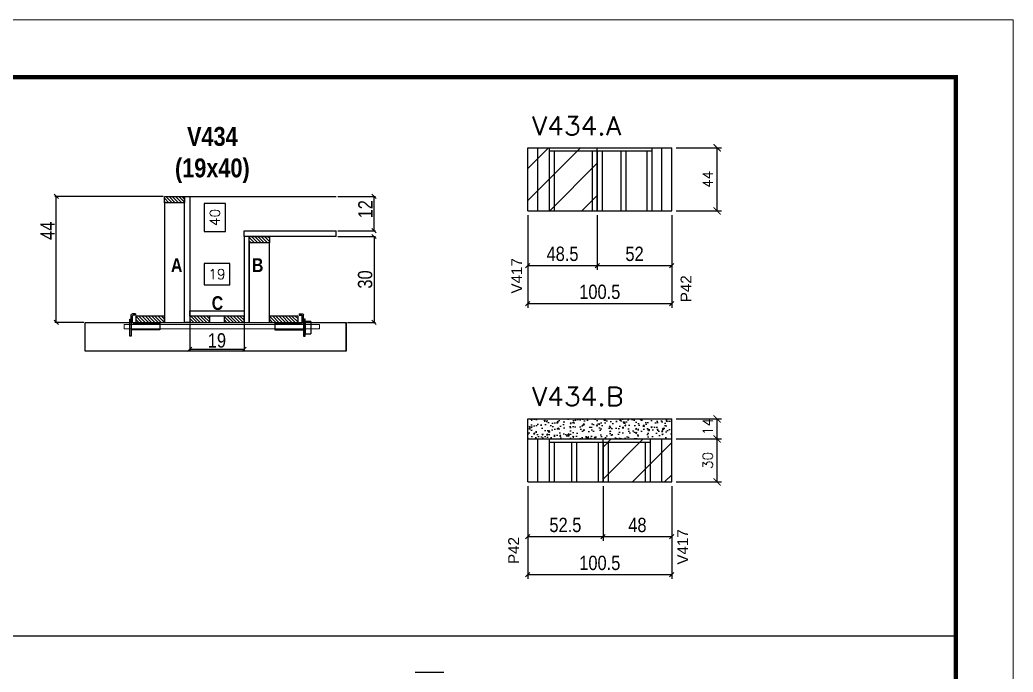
# Model space of a CAD drawing. Extents: x -3394 to 16474, y -5031 to 14397.
# Drawn here: x 9819 to 10512, y 4753 to 5208 of the extents above; entities that cross this region are included whole.
import ezdxf

# ---------------------------------------------------------------- set-up
doc = ezdxf.new("R2010")
doc.units = 0
doc.linetypes.add('DASHED', pattern=[0.75, 0.5, -0.25])
doc.layers.get('0').update_dxf_attribs({"linetype": 'CONTINUOUS'})
doc.layers.get('Defpoints').update_dxf_attribs({"linetype": 'CONTINUOUS'})
for name, color, linetype in [('barrote', 251, 'CONTINUOUS'), ('COTA', 241, 'CONTINUOUS'), ('Cota Seção (2x)', 4, 'CONTINUOUS'), ('detalhes', 4, 'CONTINUOUS'), ('NOMENCLATURA', 7, 'CONTINUOUS'), ('Painéis', 200, 'CONTINUOUS'), ('presilha', 1, 'CONTINUOUS'), ('SARR_2.2x10', 60, 'CONTINUOUS'), ('SARR_2.2x7', 40, 'CONTINUOUS'), ('SARR_3.5x7', 81, 'CONTINUOUS')]:
    doc.layers.add(name, color=color, linetype=linetype)
for name, color, linetype, lineweight in [('CONCRETO', 251, 'CONTINUOUS', 25), ('Folhas', 255, 'CONTINUOUS', 9), ('REAPROVEITAMENTO', 251, 'CONTINUOUS', 9), ('SARRAFO DE PRESSAO', 251, 'DASHED', 9), ('SCO-___-LAJ', 2, 'CONTINUOUS', 0), ('Texto Seção', 7, 'CONTINUOUS', 15)]:
    doc.layers.add(name, color=color, linetype=linetype, lineweight=lineweight)
doc.styles.add('ARIAL', font='arial.ttf')
doc.styles.add('COTA TECNICA', font='techl___.ttf', dxfattribs={"height": 10})
doc.styles.add('COTA TECNICA 2X', font='techl___.ttf', dxfattribs={"height": 10})
doc.styles.add('REGUA-120', font='ROMANS.shx', dxfattribs={"height": 15})
doc.styles.add('ROMANS', font='romans.shx')
doc.styles.add('TECNICA', font='techb___.ttf', dxfattribs={"height": 10})
doc.dimstyles.new('Cota Paínel', dxfattribs={"dimtxt": 7, "dimasz": 5, "dimexe": 3, "dimexo": 3, "dimgap": 3, "dimtad": 1, "dimdec": 1, "dimzin": 12, "dimdsep": 46, "dimtxsty": 'ROMANS', "dimblk": 'ARCHTICK', "dimcen": 0, "dimclrd": 4, "dimclre": 4, "dimclrt": 1, "dimadec": 1, "dimazin": 3, "dimtfac": 1, "dimtdec": 1, "dimtmove": 0, "dimatfit": 3, "dimldrblk": 'OBLIQUE', "dimfxl": 1, "dimtolj": 1, "dimtzin": 12, "dimarcsym": 0})
doc.dimstyles.new('Cota Seção interna', dxfattribs={"dimtxt": 7, "dimasz": 6, "dimexe": 0.18, "dimexo": 2, "dimgap": -4, "dimtad": 3, "dimdec": 1, "dimlfac": 0.5, "dimzin": 12, "dimdsep": 46, "dimtxsty": 'ROMANS', "dimblk": 'ARCHTICK', "dimcen": 0.09, "dimse1": 1, "dimse2": 1, "dimsd1": 1, "dimsd2": 1, "dimclrd": 180, "dimclre": 5, "dimclrt": 1, "dimadec": 0, "dimazin": 3, "dimtfac": 1, "dimtdec": 1, "dimtofl": 0, "dimtmove": 0, "dimatfit": 3, "dimldrblk": 'ARCHTICK', "dimfxl": 1, "dimtolj": 1, "dimtzin": 0, "dimarcsym": 0})
doc.dimstyles.new('PAINEL', dxfattribs={"dimtxt": 10, "dimasz": 3, "dimexe": 3, "dimexo": 3, "dimgap": 3, "dimtad": 1, "dimdec": 1, "dimzin": 12, "dimdsep": 46, "dimtxsty": 'COTA TECNICA', "dimblk1": 'OBLIQUE', "dimblk2": 'OBLIQUE', "dimsah": 1, "dimcen": 0.9, "dimclrd": 4, "dimclre": 4, "dimclrt": 240, "dimadec": 1, "dimazin": 3, "dimtfac": 1, "dimtdec": 1, "dimtmove": 0, "dimatfit": 3, "dimfxl": 1, "dimtolj": 1, "dimtzin": 12, "dimarcsym": 0})
doc.dimstyles.new('SECAO', dxfattribs={"dimscale": 0.333333, "dimtxt": 5, "dimasz": 9, "dimexe": 3, "dimexo": 3, "dimgap": 3, "dimtad": 1, "dimdec": 1, "dimlfac": 0.5, "dimzin": 12, "dimdsep": 46, "dimtxsty": 'COTA TECNICA 2X', "dimblk1": 'OBLIQUE', "dimblk2": 'OBLIQUE', "dimsah": 1, "dimcen": 0.9, "dimclrd": 4, "dimclre": 4, "dimclrt": 240, "dimadec": 1, "dimazin": 3, "dimtfac": 1, "dimtdec": 1, "dimtmove": 0, "dimatfit": 3, "dimfxl": 1, "dimtolj": 1, "dimtzin": 12, "dimarcsym": 0})
pattern_1 = [(45, (0, -5742.876), (-11.22532, 11.22532), [])]

# ---------------------------------------------------------------- blocks, each defined once
blk = doc.blocks.new('9999999999')
at = {"layer": 'Folhas'}
blk.add_lwpolyline([(98138.98, 34190.21), (99623.98, 34190.21), (99623.98, 35240.21), (98138.98, 35240.21)], close=True, dxfattribs=at)
at = {"layer": 'Folhas', "color": 30, "const_width": 3}
blk.add_lwpolyline([(98213.98, 34230.21), (99583.98, 34230.21), (99583.98, 35200.21), (98213.98, 35200.21)], close=True, dxfattribs=at)
blk = doc.blocks.new('_Oblique')
at = {"color": 0, "linetype": 'ByBlock', "lineweight": -2}
blk.add_line((-0.5, -0.5), (0.5, 0.5), dxfattribs=at)
blk = doc.blocks.new('*D1464')
at = {"layer": 'COTA', "color": 4, "lineweight": -2, "transparency": 16777216}
for p, q in [((9937.68, 4995.73), (9937.68, 4977.06)), ((9975.68, 4995.73), (9975.68, 4977.06)), ((9937.68, 4978.06), (9975.68, 4978.06))]:
    blk.add_line(p, q, dxfattribs=at)
at = {"layer": 'Defpoints', "color": 0, "transparency": 16777216}
for p in [(9937.68, 4996.73), (9975.68, 4996.73), (9975.68, 4978.06)]:
    blk.add_point(p, dxfattribs=at)
at = {"layer": 'COTA', "color": 4, "lineweight": -2, "transparency": 16777216, "xscale": 3, "yscale": 3, "zscale": 3, "rotation": 180}
blk.add_blockref('_Oblique', (9937.68, 4978.06), dxfattribs=at)
at = {"layer": 'COTA', "color": 4, "lineweight": -2, "transparency": 16777216, "xscale": 3, "yscale": 3, "zscale": 3}
blk.add_blockref('_Oblique', (9975.68, 4978.06), dxfattribs=at)
at = {"layer": 'COTA', "color": 240, "transparency": 16777216, "insert": (9956.68, 4984.14), "char_height": 10, "attachment_point": 5, "style": 'COTA TECNICA 2X'}
blk.add_mtext('\\A1;19', dxfattribs=at)
blk = doc.blocks.new('PRESILHA METÁLICA 1')
at = {"layer": 'presilha'}
for p, q in [((12, 21), (8.6, 21)), ((12, 21), (12, 19.5)), ((0, 13), (6, 13)), ((0, 13), (0, 0)), ((6, 15.5), (7.5, 15.5)), ((6, -2.5), (6, 15.5)), ((6, 13), (6, 0)), ((7.5, 10.6), (7.5, 19.9)), ((7.5, 15.5), (7.5, -2.5)), ((9, 11.6), (9, 18.9)), ((12, 19.5), (9.6, 19.5)), ((37.5, 11), (9.6, 11)), ((37.5, 11), (37.5, 4.1)), ((6, 0), (0, 0)), ((37.5, 4.1), (7.5, 4.1)), ((7.5, -2.5), (6, -2.5))]:
    blk.add_line(p, q, dxfattribs=at)
for centre, radius, start, end in [((8.6, 19.9), 1.14, 90, 180), ((9.6, 18.9), 0.57, 90, 180), ((9.6, 11.6), 0.57, 180, 270)]:
    blk.add_arc(centre, radius, start, end, dxfattribs=at)
blk = doc.blocks.new('PRESILHA METÁLICA 2')
at = {"layer": 'presilha'}
for p, q in [((-5.2, 23.5), (-5.2, 22)), ((-5.2, 23.5), (-1.9, 23.5)), ((-5.2, 22), (-2.8, 22)), ((-2.2, 14.1), (-2.2, 21.4)), ((-0.8, 14.6), (-0.8, 22.4)), ((-30.8, 13.5), (-30.8, 6.6)), ((-30.8, 13.5), (-2.8, 13.5)), ((0.8, 18), (-0.8, 18)), ((-0.8, 18), (-0.8, 0)), ((0.8, 0), (0.8, 18)), ((-30.8, 6.6), (-0.8, 6.6)), ((-0.8, 0), (0.8, 0))]:
    blk.add_line(p, q, dxfattribs=at)
for centre, radius, start, end in [((-2.8, 21.4), 0.57, 0, 90), ((-1.9, 22.4), 1.14, 0, 90), ((-2.8, 14.1), 0.57, 270, 0)]:
    blk.add_arc(centre, radius, start, end, dxfattribs=at)
blk = doc.blocks.new('*D1465')
at = {"layer": 'COTA', "color": 4, "lineweight": -2, "transparency": 16777216}
for p, q in [((10040.98, 5056.73), (10067.33, 5056.73)), ((10066.33, 5056.73), (10066.33, 4996.73)), ((10047.74, 4996.73), (10067.33, 4996.73))]:
    blk.add_line(p, q, dxfattribs=at)
at = {"layer": 'Defpoints', "color": 0, "transparency": 16777216}
for p in [(10039.98, 5056.73), (10046.74, 4996.73), (10066.33, 4996.73)]:
    blk.add_point(p, dxfattribs=at)
at = {"layer": 'COTA', "color": 4, "lineweight": -2, "transparency": 16777216, "xscale": 3, "yscale": 3, "zscale": 3}
for p, rotation in [((10066.33, 5056.73), 90), ((10066.33, 4996.73), 270)]:
    blk.add_blockref('_Oblique', p, dxfattribs=dict(at, rotation=rotation))
at = {"layer": 'COTA', "color": 240, "transparency": 16777216, "insert": (10060.11, 5026.73), "char_height": 10, "attachment_point": 5, "rotation": 90, "style": 'COTA TECNICA 2X'}
blk.add_mtext('\\A1;30', dxfattribs=at)
blk = doc.blocks.new('*D1466')
at = {"layer": 'Cota Seção (2x)', "color": 180, "lineweight": -2, "transparency": 16777216}
for p, q in [((9962.75, 5079.66), (9947.75, 5079.66)), ((9947.75, 5079.66), (9947.75, 5060.33)), ((9962.75, 5060.33), (9962.75, 5079.66)), ((9947.75, 5060.33), (9962.75, 5060.33))]:
    blk.add_line(p, q, dxfattribs=at)
at = {"layer": 'Defpoints', "color": 0, "transparency": 16777216}
for p in [(9937.68, 5084.73), (9966.75, 5084.73), (9945.1, 5004.73)]:
    blk.add_point(p, dxfattribs=at)
at = {"layer": 'Cota Seção (2x)', "color": 1, "transparency": 16777216, "insert": (9955.25, 5070), "char_height": 7, "attachment_point": 5, "rotation": 90, "style": 'ROMANS'}
blk.add_mtext('\\A1;40', dxfattribs=at)
blk = doc.blocks.new('_ArchTick')
at = {"color": 0, "linetype": 'ByBlock', "const_width": 0.15}
blk.add_lwpolyline([(-0.5, -0.5), (0.5, 0.5)], dxfattribs=at)
blk = doc.blocks.new('*D1467')
at = {"layer": 'COTA', "color": 4, "lineweight": -2, "transparency": 16777216}
for p, q in [((10040.98, 5084.73), (10067.33, 5084.73)), ((10066.33, 5060.73), (10066.33, 5084.73)), ((10040.98, 5060.73), (10067.33, 5060.73))]:
    blk.add_line(p, q, dxfattribs=at)
at = {"layer": 'Defpoints', "color": 0, "transparency": 16777216}
for p in [(10039.98, 5084.73), (10066.33, 5084.73), (10039.98, 5060.73)]:
    blk.add_point(p, dxfattribs=at)
at = {"layer": 'COTA', "color": 4, "lineweight": -2, "transparency": 16777216, "xscale": 3, "yscale": 3, "zscale": 3}
for p, rotation in [((10066.33, 5084.73), 90), ((10066.33, 5060.73), 270)]:
    blk.add_blockref('_Oblique', p, dxfattribs=dict(at, rotation=rotation))
at = {"layer": 'COTA', "color": 240, "transparency": 16777216, "insert": (10060.27, 5075.73), "char_height": 10, "attachment_point": 5, "rotation": 90, "style": 'COTA TECNICA 2X'}
blk.add_mtext('\\A1;12', dxfattribs=at)
blk = doc.blocks.new('*D1468')
at = {"layer": 'COTA', "color": 4, "lineweight": -2, "transparency": 16777216}
for p, q in [((9919.08, 5084.73), (9843.61, 5084.73)), ((9844.61, 4996.73), (9844.61, 5084.73)), ((9863.82, 4996.73), (9843.61, 4996.73))]:
    blk.add_line(p, q, dxfattribs=at)
at = {"layer": 'Defpoints', "color": 0, "transparency": 16777216}
for p in [(9844.61, 5084.73), (9920.08, 5084.73), (9864.82, 4996.73)]:
    blk.add_point(p, dxfattribs=at)
at = {"layer": 'COTA', "color": 4, "lineweight": -2, "transparency": 16777216, "xscale": 3, "yscale": 3, "zscale": 3}
for p, rotation in [((9844.61, 5084.73), 90), ((9844.61, 4996.73), 270)]:
    blk.add_blockref('_Oblique', p, dxfattribs=dict(at, rotation=rotation))
at = {"layer": 'COTA', "color": 240, "transparency": 16777216, "insert": (9838.54, 5060.73), "char_height": 10, "attachment_point": 5, "rotation": 90, "style": 'COTA TECNICA 2X'}
blk.add_mtext('\\A1;44', dxfattribs=at)
blk = doc.blocks.new('*D1634')
at = {"layer": 'Cota Seção (2x)', "color": 180, "lineweight": -2, "transparency": 16777216}
for p, q in [((9965.68, 5037.95), (9947.68, 5037.95)), ((9947.68, 5037.95), (9947.68, 5022.95)), ((9965.68, 5022.95), (9965.68, 5037.95)), ((9947.68, 5022.95), (9965.68, 5022.95))]:
    blk.add_line(p, q, dxfattribs=at)
at = {"layer": 'Defpoints', "color": 0, "transparency": 16777216}
for p in [(9937.68, 5018.95), (9937.68, 5004.73), (9975.68, 5004.73)]:
    blk.add_point(p, dxfattribs=at)
at = {"layer": 'Cota Seção (2x)', "color": 1, "transparency": 16777216, "insert": (9956.68, 5030.45), "char_height": 7, "attachment_point": 5, "style": 'ROMANS'}
blk.add_mtext('\\A1;19', dxfattribs=at)
blk = doc.blocks.new('*D1469')
at = {"layer": 'COTA', "color": 4, "linetype": 'ByBlock', "lineweight": -2, "transparency": 16777216}
for p, q in [((10173.56, 5071.63), (10173.56, 5033.44)), ((10222.06, 5071.63), (10222.06, 5033.44)), ((10173.56, 5036.44), (10222.06, 5036.44))]:
    blk.add_line(p, q, dxfattribs=at)
at = {"layer": 'Defpoints', "color": 0, "linetype": 'ByBlock', "transparency": 16777216}
for p in [(10173.56, 5074.63), (10222.06, 5074.63), (10222.06, 5036.44)]:
    blk.add_point(p, dxfattribs=at)
at = {"layer": 'COTA', "color": 4, "linetype": 'ByBlock', "lineweight": -2, "transparency": 16777216, "xscale": 3, "yscale": 3, "zscale": 3, "rotation": 180}
blk.add_blockref('_Oblique', (10173.56, 5036.44), dxfattribs=at)
at = {"layer": 'COTA', "color": 4, "linetype": 'ByBlock', "lineweight": -2, "transparency": 16777216, "xscale": 3, "yscale": 3, "zscale": 3}
blk.add_blockref('_Oblique', (10222.06, 5036.44), dxfattribs=at)
at = {"layer": 'COTA', "color": 240, "linetype": 'ByBlock', "transparency": 16777216, "insert": (10197.81, 5044.57), "char_height": 10, "attachment_point": 5, "style": 'COTA TECNICA'}
blk.add_mtext('\\A1;48.5', dxfattribs=at)
blk = doc.blocks.new('*D1470')
at = {"layer": 'COTA', "color": 4, "linetype": 'ByBlock', "lineweight": -2, "transparency": 16777216}
for p, q in [((10222.06, 5071.63), (10222.06, 5033.44)), ((10274.06, 5071.63), (10274.06, 5033.44)), ((10222.06, 5036.44), (10274.06, 5036.44))]:
    blk.add_line(p, q, dxfattribs=at)
at = {"layer": 'Defpoints', "color": 0, "linetype": 'ByBlock', "transparency": 16777216}
for p in [(10222.06, 5074.63), (10274.06, 5074.63), (10274.06, 5036.44)]:
    blk.add_point(p, dxfattribs=at)
at = {"layer": 'COTA', "color": 4, "linetype": 'ByBlock', "lineweight": -2, "transparency": 16777216, "xscale": 3, "yscale": 3, "zscale": 3, "rotation": 180}
blk.add_blockref('_Oblique', (10222.06, 5036.44), dxfattribs=at)
at = {"layer": 'COTA', "color": 4, "linetype": 'ByBlock', "lineweight": -2, "transparency": 16777216, "xscale": 3, "yscale": 3, "zscale": 3}
blk.add_blockref('_Oblique', (10274.06, 5036.44), dxfattribs=at)
at = {"layer": 'COTA', "color": 240, "linetype": 'ByBlock', "transparency": 16777216, "insert": (10248.06, 5044.55), "char_height": 10, "attachment_point": 5, "style": 'COTA TECNICA'}
blk.add_mtext('\\A1;52', dxfattribs=at)
blk = doc.blocks.new('*D1635')
at = {"layer": 'COTA', "color": 4, "linetype": 'ByBlock', "lineweight": -2, "transparency": 16777216}
for p, q in [((10173.56, 5071.63), (10173.56, 5006.94)), ((10274.06, 5071.63), (10274.06, 5006.94)), ((10173.56, 5009.94), (10274.06, 5009.94))]:
    blk.add_line(p, q, dxfattribs=at)
at = {"layer": 'Defpoints', "color": 0, "linetype": 'ByBlock', "transparency": 16777216}
for p in [(10173.56, 5074.63), (10274.06, 5074.63), (10274.06, 5009.94)]:
    blk.add_point(p, dxfattribs=at)
at = {"layer": 'COTA', "color": 4, "linetype": 'ByBlock', "lineweight": -2, "transparency": 16777216, "xscale": 3, "yscale": 3, "zscale": 3, "rotation": 180}
blk.add_blockref('_Oblique', (10173.56, 5009.94), dxfattribs=at)
at = {"layer": 'COTA', "color": 4, "linetype": 'ByBlock', "lineweight": -2, "transparency": 16777216, "xscale": 3, "yscale": 3, "zscale": 3}
blk.add_blockref('_Oblique', (10274.06, 5009.94), dxfattribs=at)
at = {"layer": 'COTA', "color": 240, "linetype": 'ByBlock', "transparency": 16777216, "insert": (10223.81, 5018.05), "char_height": 10, "attachment_point": 5, "style": 'COTA TECNICA'}
blk.add_mtext('\\A1;100.5', dxfattribs=at)
blk = doc.blocks.new('*D1471')
at = {"layer": 'COTA', "color": 4, "lineweight": -2, "transparency": 16777216}
for p, q in [((10277.06, 5118.63), (10308.64, 5118.63)), ((10305.64, 5074.63), (10305.64, 5118.63)), ((10277.06, 5074.63), (10308.64, 5074.63))]:
    blk.add_line(p, q, dxfattribs=at)
at = {"layer": 'Defpoints', "color": 0, "transparency": 16777216}
for p in [(10274.06, 5118.63), (10305.64, 5118.63), (10274.06, 5074.63)]:
    blk.add_point(p, dxfattribs=at)
at = {"layer": 'COTA', "color": 4, "lineweight": -2, "transparency": 16777216, "xscale": 5, "yscale": 5, "zscale": 5}
for p, rotation in [((10305.64, 5118.63), 90), ((10305.64, 5074.63), 270)]:
    blk.add_blockref('_ArchTick', p, dxfattribs=dict(at, rotation=rotation))
at = {"layer": 'COTA', "color": 1, "transparency": 16777216, "insert": (10299.14, 5096.63), "char_height": 7, "attachment_point": 5, "rotation": 90, "style": 'ROMANS'}
blk.add_mtext('\\A1;44', dxfattribs=at)
blk = doc.blocks.new('*D1472')
at = {"layer": 'COTA', "color": 4, "linetype": 'ByBlock', "lineweight": -2, "transparency": 16777216}
for p, q in [((10173.56, 4882.4), (10173.56, 4844.22)), ((10226.06, 4882.4), (10226.06, 4844.22)), ((10173.56, 4847.22), (10226.06, 4847.22))]:
    blk.add_line(p, q, dxfattribs=at)
at = {"layer": 'Defpoints', "color": 0, "linetype": 'ByBlock', "transparency": 16777216}
for p in [(10173.56, 4885.4), (10226.06, 4885.4), (10226.06, 4847.22)]:
    blk.add_point(p, dxfattribs=at)
at = {"layer": 'COTA', "color": 4, "linetype": 'ByBlock', "lineweight": -2, "transparency": 16777216, "xscale": 3, "yscale": 3, "zscale": 3, "rotation": 180}
blk.add_blockref('_Oblique', (10173.56, 4847.22), dxfattribs=at)
at = {"layer": 'COTA', "color": 4, "linetype": 'ByBlock', "lineweight": -2, "transparency": 16777216, "xscale": 3, "yscale": 3, "zscale": 3}
blk.add_blockref('_Oblique', (10226.06, 4847.22), dxfattribs=at)
at = {"layer": 'COTA', "color": 240, "linetype": 'ByBlock', "transparency": 16777216, "insert": (10199.81, 4855.33), "char_height": 10, "attachment_point": 5, "style": 'COTA TECNICA'}
blk.add_mtext('\\A1;52.5', dxfattribs=at)
blk = doc.blocks.new('*D1473')
at = {"layer": 'COTA', "color": 4, "linetype": 'ByBlock', "lineweight": -2, "transparency": 16777216}
for p, q in [((10226.06, 4882.4), (10226.06, 4844.22)), ((10274.06, 4882.4), (10274.06, 4844.22)), ((10226.06, 4847.22), (10274.06, 4847.22))]:
    blk.add_line(p, q, dxfattribs=at)
at = {"layer": 'Defpoints', "color": 0, "linetype": 'ByBlock', "transparency": 16777216}
for p in [(10226.06, 4885.4), (10274.06, 4885.4), (10274.06, 4847.22)]:
    blk.add_point(p, dxfattribs=at)
at = {"layer": 'COTA', "color": 4, "linetype": 'ByBlock', "lineweight": -2, "transparency": 16777216, "xscale": 3, "yscale": 3, "zscale": 3, "rotation": 180}
blk.add_blockref('_Oblique', (10226.06, 4847.22), dxfattribs=at)
at = {"layer": 'COTA', "color": 4, "linetype": 'ByBlock', "lineweight": -2, "transparency": 16777216, "xscale": 3, "yscale": 3, "zscale": 3}
blk.add_blockref('_Oblique', (10274.06, 4847.22), dxfattribs=at)
at = {"layer": 'COTA', "color": 240, "linetype": 'ByBlock', "transparency": 16777216, "insert": (10250.06, 4855.31), "char_height": 10, "attachment_point": 5, "style": 'COTA TECNICA'}
blk.add_mtext('\\A1;48', dxfattribs=at)
blk = doc.blocks.new('*D1636')
at = {"layer": 'COTA', "color": 4, "linetype": 'ByBlock', "lineweight": -2, "transparency": 16777216}
for p, q in [((10173.56, 4882.4), (10173.56, 4817.72)), ((10274.06, 4882.4), (10274.06, 4817.72)), ((10173.56, 4820.72), (10274.06, 4820.72))]:
    blk.add_line(p, q, dxfattribs=at)
at = {"layer": 'Defpoints', "color": 0, "linetype": 'ByBlock', "transparency": 16777216}
for p in [(10173.56, 4885.4), (10274.06, 4885.4), (10274.06, 4820.72)]:
    blk.add_point(p, dxfattribs=at)
at = {"layer": 'COTA', "color": 4, "linetype": 'ByBlock', "lineweight": -2, "transparency": 16777216, "xscale": 3, "yscale": 3, "zscale": 3, "rotation": 180}
blk.add_blockref('_Oblique', (10173.56, 4820.72), dxfattribs=at)
at = {"layer": 'COTA', "color": 4, "linetype": 'ByBlock', "lineweight": -2, "transparency": 16777216, "xscale": 3, "yscale": 3, "zscale": 3}
blk.add_blockref('_Oblique', (10274.06, 4820.72), dxfattribs=at)
at = {"layer": 'COTA', "color": 240, "linetype": 'ByBlock', "transparency": 16777216, "insert": (10223.81, 4828.83), "char_height": 10, "attachment_point": 5, "style": 'COTA TECNICA'}
blk.add_mtext('\\A1;100.5', dxfattribs=at)
blk = doc.blocks.new('*D1474')
at = {"layer": 'COTA', "color": 4, "lineweight": -2, "transparency": 16777216}
for p, q in [((10277.06, 4915.4), (10308.64, 4915.4)), ((10305.64, 4885.4), (10305.64, 4915.4)), ((10277.06, 4885.4), (10308.64, 4885.4))]:
    blk.add_line(p, q, dxfattribs=at)
at = {"layer": 'Defpoints', "color": 0, "transparency": 16777216}
for p in [(10274.06, 4915.4), (10305.64, 4915.4), (10274.06, 4885.4)]:
    blk.add_point(p, dxfattribs=at)
at = {"layer": 'COTA', "color": 4, "lineweight": -2, "transparency": 16777216, "xscale": 5, "yscale": 5, "zscale": 5}
for p, rotation in [((10305.64, 4915.4), 90), ((10305.64, 4885.4), 270)]:
    blk.add_blockref('_ArchTick', p, dxfattribs=dict(at, rotation=rotation))
at = {"layer": 'COTA', "color": 1, "transparency": 16777216, "insert": (10299.14, 4900.4), "char_height": 7, "attachment_point": 5, "rotation": 90, "style": 'ROMANS'}
blk.add_mtext('\\A1;30', dxfattribs=at)
blk = doc.blocks.new('*D1475')
at = {"layer": 'COTA', "color": 4, "lineweight": -2, "transparency": 16777216}
for p, q in [((10277.06, 4929.4), (10308.64, 4929.4)), ((10305.64, 4915.4), (10305.64, 4929.4)), ((10277.06, 4915.4), (10308.64, 4915.4))]:
    blk.add_line(p, q, dxfattribs=at)
at = {"layer": 'Defpoints', "color": 0, "transparency": 16777216}
for p in [(10274.06, 4929.4), (10305.64, 4929.4), (10274.06, 4915.4)]:
    blk.add_point(p, dxfattribs=at)
at = {"layer": 'COTA', "color": 4, "lineweight": -2, "transparency": 16777216, "xscale": 5, "yscale": 5, "zscale": 5}
for p, rotation in [((10305.64, 4929.4), 90), ((10305.64, 4915.4), 270)]:
    blk.add_blockref('_ArchTick', p, dxfattribs=dict(at, rotation=rotation))
at = {"layer": 'COTA', "color": 1, "transparency": 16777216, "insert": (10299.14, 4924.09), "char_height": 7, "attachment_point": 5, "rotation": 90, "style": 'ROMANS'}
blk.add_mtext('\\A1;14', dxfattribs=at)

msp = doc.modelspace()

# ---------------------------------------------------------------- hatches: boundary and pattern name
at = {"layer": 'COTA', "linetype": 'Continuous'}
h = msp.add_hatch(dxfattribs=at)
h.set_pattern_fill('AR-CONC', color=256, scale=0.05)
h.set_pattern_definition([(50, (4847.49, -1118.527), (9.1092334, -0.796954), [0.9525, -10.4775]), (355, (4847.49, -1118.527), (-1.762171, 9.552842), [0.762, -8.382029]), (100.45144, (4848.249, -1118.5935), (7.347062, 8.755888), [0.8095, -8.904512]), (46.1842, (4847.49, -1115.987), (13.553952, -2.102116), [1.42875, -15.71625]), (96.63556, (4848.62, -1116.162), (11.870207, 12.371306), [1.21425, -13.35678]), (351.18415, (4847.49, -1115.987), (11.870207, 12.371306), [1.142998, -12.572987]), (21, (4848.76, -1116.622), (7.5807196, -5.11326), [0.9525, -10.4775]), (326, (4848.76, -1116.622), (3.090101, 9.209398), [0.762, -8.382]), (71.45144, (4849.392, -1117.048), (10.670821, 4.096138), [0.8095, -8.904497]), (37.5, (4847.49, -1118.527), (0.1544302, 4.227752), [0, -8.2804, 0, -8.509, 0, -8.41375]), (7.5, (4847.49, -1118.527), (3.340983, 5.0090287), [0, -4.8514, 0, -8.0899, 0, -3.20675]), (327.5, (4844.6578, -1118.527), (6.7795298, -0.2864372), [0, -3.175, 0, -9.906, 0, -13.1445]), (317.5, (4843.388, -1118.527), (7.406459, 1.2713246), [0, -4.1275, 0, -6.5786, 0, -9.3345])])
h.paths.add_polyline_path([(10274.06, 4915.4), (10274.06, 4929.4), (10173.56, 4929.4), (10173.56, 4915.4)])
at = {"layer": 'REAPROVEITAMENTO'}
h = msp.add_hatch(dxfattribs=at)
h.set_pattern_fill('ANSI31', color=256, scale=5)
h.set_pattern_definition(pattern_1)
h.paths.add_polyline_path([(10222.06, 5074.63), (10222.06, 5118.63), (10173.56, 5118.63), (10173.56, 5074.63)])
h = msp.add_hatch(dxfattribs=at)
h.set_pattern_fill('ANSI31', color=256, scale=5)
h.set_pattern_definition(pattern_1)
h.paths.add_polyline_path([(10274.06, 4885.4), (10274.06, 4915.4), (10226.06, 4915.4), (10226.06, 4885.4)])
at = {"layer": 'SARR_2.2x10'}
h = msp.add_hatch(dxfattribs=at)
h.set_pattern_fill('ANSI31', color=256, scale=0.5, angle=90)
h.set_pattern_definition([(135, (43111.1039, -118515.438), (-1.122532015, -1.122532015), [])])
h.paths.add_polyline_path([(9920.08, 5001.13), (9920.08, 4996.73), (9900.08, 4996.73), (9900.08, 5001.13)])
h = msp.add_hatch(dxfattribs=at)
h.set_pattern_fill('ANSI31', color=256, scale=0.5, angle=90)
h.set_pattern_definition([(135, (42997.9039, -118515.438), (-1.122532015, -1.122532015), [])])
h.paths.add_polyline_path([(10013.28, 5001.13), (10013.28, 4996.73), (9993.28, 4996.73), (9993.28, 5001.13)])
at = {"layer": 'SARR_2.2x7'}
h = msp.add_hatch(dxfattribs=at)
h.set_pattern_fill('ANSI31', color=256, scale=0.5, angle=90)
h.set_pattern_definition([(135, (43001.9039, -118431.838), (-1.122532015, -1.122532015), [])])
h.paths.add_polyline_path([(9934.08, 5084.73), (9934.08, 5080.33), (9920.08, 5080.33), (9920.08, 5084.73)])
h = msp.add_hatch(dxfattribs=at)
h.set_pattern_fill('ANSI31', color=256, scale=0.5, angle=90)
h.set_pattern_definition([(135, (42942.7039, -118459.838), (-1.122532015, -1.122532015), [])])
h.paths.add_polyline_path([(9993.28, 5056.73), (9993.28, 5052.33), (9979.28, 5052.33), (9979.28, 5056.73)])
h = msp.add_hatch(dxfattribs=at)
h.set_pattern_fill('ANSI31', color=256, scale=0.5, angle=90)
h.set_pattern_definition([(135, (43149.5039, -118515.438), (-1.122532015, -1.122532015), [])])
h.paths.add_polyline_path([(9951.68, 5001.13), (9951.68, 4996.73), (9937.68, 4996.73), (9937.68, 5001.13)])
h = msp.add_hatch(dxfattribs=at)
h.set_pattern_fill('ANSI31', color=256, scale=0.5, angle=90)
h.set_pattern_definition([(135, (43125.5039, -118515.438), (-1.122532015, -1.122532015), [])])
h.paths.add_polyline_path([(9975.68, 5001.13), (9975.68, 4996.73), (9961.68, 4996.73), (9961.68, 5001.13)])

# ---------------------------------------------------------------- linework, layer by layer
at = {"layer": 'barrote'}
msp.add_lwpolyline([(10046.74, 4976.73), (9864.82, 4976.73), (9864.82, 4996.73), (10046.74, 4996.73)], close=True, dxfattribs=at)
at = {"layer": 'CONCRETO', "linetype": 'Continuous'}
msp.add_line((9937.68, 5084.73), (10039.98, 5084.73), dxfattribs=at)
at = {"layer": 'COTA', "linetype": 'ByBlock'}
for p, q in [((10173.56, 4929.4), (10274.06, 4929.4)), ((10173.56, 4915.4), (10173.56, 4929.4))]:
    msp.add_line(p, q, dxfattribs=at)
at = {"layer": 'COTA', "linetype": 'Continuous'}
for p, q in [((10274.06, 4915.4), (10274.06, 4929.4)), ((10094.89, 4752.63), (10114.89, 4752.63))]:
    msp.add_line(p, q, dxfattribs=at)
at = {"layer": 'detalhes', "color": 250}
msp.add_line((10046.74, 4976.73), (10046.74, 4996.73), dxfattribs=at)
at = {"layer": 'Painéis', "linetype": 'ByBlock'}
for p, q in [((10173.56, 5118.63), (10274.06, 5118.63)), ((10173.56, 5074.63), (10173.56, 5118.63)), ((10222.06, 5074.63), (10222.06, 5118.63)), ((10274.06, 5074.63), (10274.06, 5118.63)), ((10173.56, 5074.63), (10274.06, 5074.63)), ((10173.56, 4915.4), (10274.06, 4915.4)), ((10173.56, 4885.4), (10173.56, 4915.4)), ((10226.06, 4885.4), (10226.06, 4915.4)), ((10274.06, 4885.4), (10274.06, 4915.4)), ((10173.56, 4885.4), (10274.06, 4885.4))]:
    msp.add_line(p, q, dxfattribs=at)
at = {"layer": 'Painéis', "linetype": 'Continuous'}
for p, q in [((10039.98, 5056.73), (10039.98, 5060.73)), ((9102.21, 4778.07), (10472.21, 4778.07))]:
    msp.add_line(p, q, dxfattribs=at)
for points in [[(9934.08, 4996.73), (9934.08, 5084.73), (9937.68, 5084.73), (9937.68, 4996.73)], [(9979.28, 4996.73), (9979.28, 5056.73), (9975.68, 5056.73), (9975.68, 4996.73)], [(9937.68, 5004.73), (9975.68, 5004.73), (9975.68, 5001.13), (9937.68, 5001.13)]]:
    msp.add_lwpolyline(points, close=True, dxfattribs=at)
at = {"layer": 'Painéis', "linetype": 'Continuous', "elevation": 0}
msp.add_lwpolyline([(10039.98, 5056.73), (9975.68, 5056.73), (9975.68, 5060.73), (10039.98, 5060.73)], dxfattribs=at)
at = {"layer": 'SARR_2.2x10'}
msp.add_lwpolyline([(9920.08, 5001.13), (9900.08, 5001.13), (9900.08, 4996.73), (9920.08, 4996.73)], close=True, dxfattribs=at)
at = {"layer": 'SARR_2.2x10', "elevation": 0}
msp.add_lwpolyline([(10013.28, 5001.13), (9993.28, 5001.13), (9993.28, 4996.73), (10013.28, 4996.73)], close=True, dxfattribs=at)
at = {"layer": 'SARR_2.2x7', "linetype": 'Continuous'}
for p, q in [((10180.56, 5074.63), (10180.56, 5118.63)), ((10188.56, 5116.43), (10222.06, 5116.43)), ((10222.06, 5116.43), (10260.06, 5116.43)), ((10267.06, 5074.63), (10267.06, 5118.63)), ((10180.56, 4885.4), (10180.56, 4915.4)), ((10267.06, 4885.4), (10267.06, 4915.4)), ((10188.56, 4913.2), (10226.06, 4913.2)), ((10226.06, 4913.2), (10259.06, 4913.2))]:
    msp.add_line(p, q, dxfattribs=at)
at = {"layer": 'SARR_2.2x7', "elevation": 0}
msp.add_lwpolyline([(9920.08, 5084.73), (9934.08, 5084.73), (9934.08, 5080.33), (9920.08, 5080.33)], close=True, dxfattribs=at)
at = {"layer": 'SARR_2.2x7'}
for points in [[(9979.28, 5056.73), (9993.28, 5056.73), (9993.28, 5052.33), (9979.28, 5052.33)], [(9951.68, 5001.13), (9937.68, 5001.13), (9937.68, 4996.73), (9951.68, 4996.73)], [(9975.68, 5001.13), (9961.68, 5001.13), (9961.68, 4996.73), (9975.68, 4996.73)]]:
    msp.add_lwpolyline(points, close=True, dxfattribs=at)
at = {"layer": 'SARR_3.5x7'}
for p, q in [((10188.56, 5118.63), (10188.56, 5074.63)), ((10192.06, 5116.43), (10192.06, 5074.63)), ((10218.56, 5116.43), (10218.56, 5074.63)), ((10222.06, 5116.43), (10222.06, 5074.63)), ((10225.56, 5116.43), (10225.56, 5074.63)), ((10238.5, 5116.43), (10238.5, 5074.63)), ((10242, 5116.43), (10242, 5074.63)), ((10256.56, 5116.43), (10256.56, 5074.63)), ((10260.06, 5118.63), (10260.06, 5074.63)), ((10188.56, 5074.63), (10192.06, 5074.63)), ((10218.56, 5074.63), (10222.06, 5074.63)), ((10222.06, 5074.63), (10225.56, 5074.63)), ((10256.56, 5074.63), (10260.06, 5074.63)), ((10188.56, 4915.4), (10188.56, 4885.4)), ((10259.06, 4915.4), (10259.06, 4885.4)), ((10192.06, 4913.2), (10192.06, 4885.4)), ((10204.03, 4913.2), (10204.03, 4885.4)), ((10207.53, 4913.2), (10207.53, 4885.4)), ((10222.56, 4913.2), (10222.56, 4885.4)), ((10226.06, 4913.2), (10226.06, 4885.4)), ((10229.56, 4913.2), (10229.56, 4885.4)), ((10255.56, 4913.2), (10255.56, 4885.4)), ((10188.56, 4885.4), (10192.06, 4885.4)), ((10222.56, 4885.4), (10226.06, 4885.4)), ((10226.06, 4885.4), (10229.56, 4885.4)), ((10255.56, 4885.4), (10259.06, 4885.4))]:
    msp.add_line(p, q, dxfattribs=at)
msp.add_lwpolyline([(9934.08, 5080.33), (9920.08, 5080.33), (9920.08, 4996.73), (9934.08, 4996.73)], close=True, dxfattribs=at)
at = {"layer": 'SARR_3.5x7', "elevation": 0}
msp.add_lwpolyline([(9993.28, 5052.33), (9979.28, 5052.33), (9979.28, 4996.73), (9993.28, 4996.73)], close=True, dxfattribs=at)
at = {"layer": 'SCO-___-LAJ', "color": 1}
msp.add_lwpolyline([(10028.13, 4995.4), (9891.97, 4995.4), (9891.97, 4992.2), (10028.13, 4992.2)], close=True, dxfattribs=at)

# ---------------------------------------------------------------- block references
at = {"layer": 'presilha', "xscale": -0.6666666666666666, "yscale": 0.6666666666666666, "zscale": 0.6666666666666666}
for name, p in [('PRESILHA METÁLICA 2', (9896.4, 4987.1)), ('PRESILHA METÁLICA 1', (10022.15, 4988.76))]:
    msp.add_blockref(name, p, dxfattribs=at)
at = {"layer": 'SARRAFO DE PRESSAO', "color": 6, "linetype": 'ByBlock'}
msp.add_blockref('9999999999', (-89111.77, -30032.25), dxfattribs=at)

# ---------------------------------------------------------------- texts
at = {"layer": 'detalhes', "style": 'TECNICA'}
for s, p in [('A', (9924.62, 5031.91)), ('B', (9981.15, 5031.91)), ('C', (9953.05, 5005.44))]:
    msp.add_text(s, height=9.6, dxfattribs=at).set_placement(p)
at = {"layer": 'NOMENCLATURA', "linetype": 'Continuous', "style": 'ARIAL'}
for s, p in [('V417', (10169.64, 5016.93)), ('P42', (10287.74, 5010.85)), ('V417', (10285.45, 4827.7)), ('P42', (10167.48, 4828.13))]:
    msp.add_text(s, height=7.567, rotation=90, dxfattribs=at).set_placement(p)
at = {"layer": 'NOMENCLATURA', "insert": (9953.48, 5133.2), "char_height": 13.2, "attachment_point": 2, "style": 'TECNICA'}
msp.add_mtext_dynamic_manual_height_columns('V434\\P(19x40)', width=13.2, gutter_width=1, heights=[0], dxfattribs=at)
at = {"layer": 'Texto Seção', "style": 'REGUA-120', "width": 1.05}
for s, p in [('V434.A', (10176.56, 5127.54)), ('V434.B', (10176.56, 4938.59))]:
    msp.add_text(s, height=13, dxfattribs=at).set_placement(p)

# ---------------------------------------------------------------- dimensions: what is measured, and where the dimension line sits
at = {"layer": 'COTA'}
for base, p1, p2, dimstyle, picture, middle in [((10305.64, 5118.63), (10274.06, 5074.63), (10274.06, 5118.63), 'Cota Paínel', '*D1471', (10299.14, 5096.63)), ((10066.33, 4996.73), (10039.98, 5056.73), (10046.74, 4996.73), 'SECAO', '*D1465', (10060.11, 5026.73)), ((10305.64, 4915.4), (10274.06, 4885.4), (10274.06, 4915.4), 'Cota Paínel', '*D1474', (10299.14, 4900.4))]:
    dim = msp.add_linear_dim(base=base, p1=p1, p2=p2, angle=90, dimstyle=dimstyle, dxfattribs=at)
    dim.commit()
    dim.dimension.update_dxf_attribs({"geometry": picture, "text_midpoint": middle})
for base, p1, p2, dimstyle, picture, middle in [((9844.61, 5084.73), (9864.82, 4996.73), (9920.08, 5084.73), 'SECAO', '*D1468', (9844.61, 5060.73)), ((10066.33, 5084.73), (10039.98, 5060.73), (10039.98, 5084.73), 'SECAO', '*D1467', (10066.33, 5075.73)), ((10305.64, 4929.4), (10274.06, 4915.4), (10274.06, 4929.4), 'Cota Paínel', '*D1475', (10305.64, 4924.09))]:
    dim = msp.add_linear_dim(base=base, p1=p1, p2=p2, angle=90, dimstyle=dimstyle, dxfattribs=at)
    dim.commit()
    dim.dimension.update_dxf_attribs({"geometry": picture, "text_midpoint": middle, "dimtype": 160})
at = {"layer": 'COTA', "linetype": 'ByBlock'}
for base, p1, p2, picture, middle in [((10222.06, 5036.44), (10173.56, 5074.63), (10222.06, 5074.63), '*D1469', (10197.81, 5044.57)), ((10274.06, 5009.94), (10173.56, 5074.63), (10274.06, 5074.63), '*D1635', (10223.81, 5018.05)), ((10226.06, 4847.22), (10173.56, 4885.4), (10226.06, 4885.4), '*D1472', (10199.81, 4855.33)), ((10274.06, 4820.72), (10173.56, 4885.4), (10274.06, 4885.4), '*D1636', (10223.81, 4828.83))]:
    dim = msp.add_linear_dim(base=base, p1=p1, p2=p2, dimstyle='PAINEL', dxfattribs=at)
    dim.commit()
    dim.dimension.update_dxf_attribs({"geometry": picture, "text_midpoint": middle})
for base, p1, p2, picture, middle in [((10274.06, 5036.44), (10222.06, 5074.63), (10274.06, 5074.63), '*D1470', (10248.06, 5044.55)), ((10274.06, 4847.22), (10226.06, 4885.4), (10274.06, 4885.4), '*D1473', (10250.06, 4855.31))]:
    dim = msp.add_linear_dim(base=base, p1=p1, p2=p2, dimstyle='PAINEL', override={"dimtmove": 1}, dxfattribs=at)
    dim.commit()
    dim.dimension.update_dxf_attribs({"geometry": picture, "text_midpoint": middle})
at = {"layer": 'COTA'}
dim = msp.add_linear_dim(base=(9975.68, 4978.06, 0), p1=(9937.68, 4996.73), p2=(9975.68, 4996.73), dimstyle='SECAO', dxfattribs=at)
dim.commit()
dim.dimension.update_dxf_attribs({"geometry": '*D1464', "text_midpoint": (9956.68, 4978.06, 0), "dimtype": 160})
at = {"layer": 'Cota Seção (2x)'}
dim = msp.add_linear_dim(base=(9966.75, 5084.73), p1=(9945.1, 5004.73), p2=(9937.68, 5084.73), angle=90, dimstyle='Cota Seção interna', dxfattribs=at)
dim.commit()
dim.dimension.update_dxf_attribs({"geometry": '*D1466', "text_midpoint": (9966.75, 5070), "dimtype": 160})
dim = msp.add_linear_dim(base=(9937.68, 5018.95), p1=(9975.68, 5004.73), p2=(9937.68, 5004.73), dimstyle='Cota Seção interna', dxfattribs=at)
dim.commit()
dim.dimension.update_dxf_attribs({"geometry": '*D1634', "text_midpoint": (9956.68, 5030.45)})

doc.saveas('drawing.dxf')
